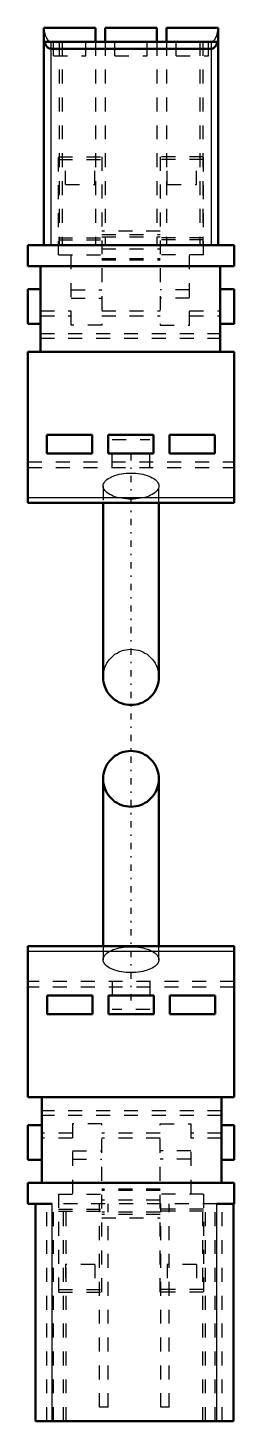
# Model space of a CAD drawing. Header units: millimetres. Extents: x -7 to 7, y -100 to 0.
import ezdxf

# ---------------------------------------------------------------- set-up
doc = ezdxf.new("R2010")
doc.units = ezdxf.units.MM
doc.linetypes.add('Center', pattern=[1.5, 0.45, -0.5, 0.05, -0.5])
doc.linetypes.add('Dashed', pattern=[2, 1, -1])
for name, color, linetype, lineweight in [('AM_0', 7, 'Continuous', 50), ('AM_4', 3, 'Continuous', 25), ('AM_7', 7, 'Center', 25), ('AM_9', 6, 'Dashed', 25)]:
    doc.layers.add(name, color=color, linetype=linetype, lineweight=lineweight)

# ---------------------------------------------------------------- blocks, each defined once
blk = doc.blocks.new('1_0890_0213_P2_0_in_2500_430_5')
at = {"layer": 'AM_0'}
for p, q in [((-2, -53.9), (-2, -65.9)), ((2, -65.9), (2, -53.9)), ((-7.4, -65.9), (-7.4, -76.75)), ((7.4, -65.9), (-7.4, -65.9)), ((7.4, -65.9), (7.4, -76.75)), ((-6.02, -69.45), (-2.77, -69.45)), ((-6.02, -70.8), (-6.02, -69.45)), ((-2.77, -69.45), (-2.77, -70.8)), ((-1.62, -69.45), (1.63, -69.45)), ((-1.62, -70.8), (-1.62, -69.45)), ((1.63, -69.45), (1.63, -70.8)), ((2.78, -69.45), (6.03, -69.45)), ((2.78, -70.8), (2.78, -69.45)), ((6.03, -69.45), (6.03, -70.8)), ((-2.77, -70.8), (-6.02, -70.8)), ((1.63, -70.8), (-1.62, -70.8)), ((6.03, -70.8), (2.78, -70.8)), ((7.4, -76.75), (-7.4, -76.75)), ((-6.4, -76.75), (-6.4, -82.9)), ((6.5, -76.75), (6.5, -82.9)), ((-6.4, -78.75), (-7.4, -78.75)), ((-7.4, -81.25), (-7.4, -78.75)), ((7.4, -78.75), (6.5, -78.75)), ((7.4, -81.25), (7.4, -78.75)), ((-6.4, -81.25), (-7.4, -81.25)), ((7.4, -81.25), (6.5, -81.25)), ((-7.4, -82.9), (-7.4, -84.4)), ((7.4, -82.9), (-7.4, -82.9)), ((7.4, -82.9), (7.4, -84.4)), ((-5.65, -84.4), (-7.4, -84.4)), ((-6.85, -100), (-6.85, -84.4)), ((7.4, -84.4), (6.15, -84.4)), ((7.35, -100), (7.35, -84.4)), ((7.35, -100), (-6.85, -100))]:
    blk.add_line(p, q, dxfattribs=at)
for points in [[(0, -51.9), (-0.17, -51.91), (-0.35, -51.93), (-0.52, -51.97), (-0.68, -52.02), (-0.85, -52.09), (-1, -52.17), (-1.15, -52.26), (-1.29, -52.37), (-1.41, -52.49), (-1.53, -52.61), (-1.64, -52.75), (-1.73, -52.9), (-1.81, -53.05), (-1.88, -53.22), (-1.93, -53.38), (-1.97, -53.55), (-1.99, -53.73), (-2, -53.9)], [(2, -53.9), (1.99, -53.73), (1.97, -53.55), (1.93, -53.38), (1.88, -53.22), (1.81, -53.05), (1.73, -52.9), (1.64, -52.75), (1.53, -52.61), (1.41, -52.49), (1.29, -52.37), (1.15, -52.26), (1, -52.17), (0.85, -52.09), (0.68, -52.02), (0.52, -51.97), (0.35, -51.93), (0.17, -51.91), (0, -51.9)], [(-2, -53.9), (-1.99, -54.07), (-1.97, -54.25), (-1.93, -54.42), (-1.88, -54.58), (-1.81, -54.75), (-1.73, -54.9), (-1.64, -55.05), (-1.53, -55.19), (-1.41, -55.31), (-1.29, -55.43), (-1.15, -55.54), (-1, -55.63), (-0.85, -55.71), (-0.68, -55.78), (-0.52, -55.83), (-0.35, -55.87), (-0.17, -55.89), (0, -55.9), (0.17, -55.89), (0.35, -55.87), (0.52, -55.83), (0.68, -55.78), (0.85, -55.71), (1, -55.63), (1.15, -55.54), (1.29, -55.43), (1.41, -55.31), (1.53, -55.19), (1.64, -55.05), (1.73, -54.9), (1.81, -54.75), (1.88, -54.58), (1.93, -54.42), (1.97, -54.25), (1.99, -54.07), (2, -53.9)]]:
    blk.add_lwpolyline(points, dxfattribs=at)
at = {"layer": 'AM_4'}
for p, q in [((7.4, -66.3), (-7.4, -66.3)), ((-5.65, -100), (-5.65, -84.4)), ((6.15, -100), (6.15, -84.4))]:
    blk.add_line(p, q, dxfattribs=at)
at = {"layer": 'AM_9'}
for p, q in [((-2, -65.9), (-2, -66.88)), ((2, -66.88), (2, -65.9)), ((7.4, -68.45), (-7.4, -68.45)), ((7.4, -68.85), (-7.4, -68.85)), ((-1.35, -68.45), (-1.35, -70.45)), ((1.35, -68.45), (1.35, -70.45)), ((1.35, -70.45), (-1.35, -70.45)), ((6.5, -77.72), (-6.4, -77.72)), ((6.5, -78.07), (-6.4, -78.07)), ((-2.1, -78.67), (-4.2, -78.67)), ((-4.2, -78.67), (-4.2, -83.7)), ((-2.1, -90.75), (-2.1, -78.67)), ((2.1, -78.67), (4.3, -78.67)), ((2.1, -90.75), (2.1, -78.67)), ((4.3, -78.67), (4.3, -83.7)), ((-4.2, -79.33), (-6.4, -79.33)), ((-4.2, -79.68), (-6.4, -79.68)), ((2.1, -79.33), (-2.1, -79.33)), ((2.1, -79.68), (-2.1, -79.68)), ((6.5, -79.33), (4.3, -79.33)), ((6.5, -79.68), (4.3, -79.68)), ((-4.2, -80.6), (-2.1, -80.6)), ((4.3, -80.6), (2.1, -80.6)), ((-4.2, -81.2), (-2.1, -81.2)), ((4.3, -81.2), (2.1, -81.2)), ((-5.2, -83.7), (-2.1, -83.7)), ((-5.2, -83.7), (-5.2, -90.75)), ((2.1, -83.35), (-2.1, -83.35)), ((2.1, -83.45), (-2.1, -83.45)), ((5.2, -83.7), (2.1, -83.7)), ((5.2, -83.7), (5.2, -90.75)), ((-6.05, -100), (-6.05, -84.4)), ((6.15, -84.4), (-5.65, -84.4)), ((-5.55, -100), (-5.55, -84.4)), ((-5.2, -84.79), (-2.1, -84.79)), ((-5.2, -84.93), (-2.1, -84.93)), ((-4.85, -100), (-4.85, -84.4)), ((-4.65, -100), (-4.65, -84.4)), ((-2.25, -99), (-2.25, -84.4)), ((2.1, -84.15), (-2.1, -84.15)), ((2.1, -85), (-2.1, -85)), ((-1.65, -99), (-1.65, -84.4)), ((5.2, -84.79), (2.1, -84.79)), ((5.2, -84.93), (2.1, -84.93)), ((2.15, -99), (2.15, -84.4)), ((2.75, -99), (2.75, -84.4)), ((5.15, -100), (5.15, -84.4)), ((5.35, -100), (5.35, -84.4)), ((6.05, -100), (6.05, -84.4)), ((6.55, -100), (6.55, -84.4)), ((2.1, -85.16), (-2.1, -85.16)), ((-2.1, -85.4), (2.1, -85.4)), ((-2.6, -88.75), (-4.7, -88.75)), ((-4.7, -88.75), (-4.7, -90.75)), ((-2.6, -88.75), (-2.6, -90.75)), ((4.7, -88.75), (2.6, -88.75)), ((2.6, -88.75), (2.6, -90.75)), ((4.7, -88.75), (4.7, -90.75)), ((-5.2, -90.55), (-2.1, -90.55)), ((-5.2, -90.75), (-2.1, -90.75)), ((5.2, -90.55), (2.1, -90.55)), ((5.2, -90.75), (2.1, -90.75)), ((-1.65, -99), (-2.25, -99)), ((2.75, -99), (2.15, -99))]:
    blk.add_line(p, q, dxfattribs=at)
for points in [[(-2, -66.88), (-1.99, -66.8), (-1.97, -66.72), (-1.93, -66.64), (-1.88, -66.56), (-1.81, -66.49), (-1.73, -66.41), (-1.64, -66.34), (-1.53, -66.28), (-1.41, -66.22), (-1.29, -66.16), (-1.15, -66.12), (-1, -66.07), (-0.85, -66.03), (-0.68, -66), (-0.52, -65.98), (-0.35, -65.96), (-0.17, -65.95), (0, -65.95)], [(0, -65.95), (0.17, -65.95), (0.35, -65.96), (0.52, -65.98), (0.68, -66), (0.85, -66.03), (1, -66.07), (1.15, -66.12), (1.29, -66.16), (1.41, -66.22), (1.53, -66.28), (1.64, -66.34), (1.73, -66.41), (1.81, -66.49), (1.88, -66.56), (1.93, -66.64), (1.97, -66.72), (1.99, -66.8), (2, -66.88)], [(2, -66.88), (1.99, -66.96), (1.97, -67.04), (1.93, -67.12), (1.88, -67.2), (1.81, -67.27), (1.73, -67.35), (1.64, -67.41), (1.53, -67.48), (1.41, -67.54), (1.29, -67.59), (1.15, -67.64), (1, -67.69), (0.85, -67.72), (0.68, -67.76), (0.52, -67.78), (0.35, -67.8), (0.17, -67.81), (0, -67.81), (-0.17, -67.81), (-0.35, -67.8), (-0.52, -67.78), (-0.68, -67.76), (-0.85, -67.72), (-1, -67.69), (-1.15, -67.64), (-1.29, -67.59), (-1.41, -67.54), (-1.53, -67.48), (-1.64, -67.41), (-1.73, -67.35), (-1.81, -67.27), (-1.88, -67.2), (-1.93, -67.12), (-1.97, -67.04), (-1.99, -66.96), (-2, -66.88)]]:
    blk.add_lwpolyline(points, dxfattribs=at)
blk = doc.blocks.new('2_2500_430_P1_0_in_2500_430_5')
at = {"layer": 'AM_0'}
for p, q in [((-6.25, 0), (-6.25, -15.6)), ((-6.25, 0), (-2.55, 0)), ((-2.55, -1), (-2.55, 0)), ((-1.85, 0), (-1.85, -1)), ((-1.85, 0), (1.85, 0)), ((2.55, 0), (2.55, -1)), ((2.55, 0), (6.25, 0)), ((6.25, -15.6), (6.25, 0)), ((1.85, -1), (1.85, 0)), ((-6.25, -1), (6.25, -1)), ((-5.75, -1.5), (5.75, -1.5)), ((-7.4, -17.1), (-7.4, -15.6)), ((-7.4, -15.6), (7.4, -15.6)), ((7.4, -17.1), (7.4, -15.6)), ((-7.4, -17.1), (7.4, -17.1)), ((-6.5, -23.25), (-6.5, -17.1)), ((6.4, -23.25), (6.4, -17.1)), ((-7.4, -18.75), (-6.5, -18.75)), ((-7.4, -18.75), (-7.4, -21.25)), ((6.4, -18.75), (7.4, -18.75)), ((7.4, -18.75), (7.4, -21.25)), ((-7.4, -21.25), (-6.5, -21.25)), ((6.4, -21.25), (7.4, -21.25)), ((-7.4, -34.1), (-7.4, -23.25)), ((-7.4, -23.25), (7.4, -23.25)), ((7.4, -34.1), (7.4, -23.25)), ((-6.03, -30.55), (-6.03, -29.2)), ((-6.03, -29.2), (-2.78, -29.2)), ((-2.78, -29.2), (-2.78, -30.55)), ((-1.63, -30.55), (-1.63, -29.2)), ((-1.63, -29.2), (1.62, -29.2)), ((1.62, -29.2), (1.62, -30.55)), ((2.77, -30.55), (2.77, -29.2)), ((2.77, -29.2), (6.02, -29.2)), ((6.02, -29.2), (6.02, -30.55)), ((-2.78, -30.55), (-6.03, -30.55)), ((1.62, -30.55), (-1.63, -30.55)), ((6.02, -30.55), (2.77, -30.55)), ((-7.4, -34.1), (7.4, -34.1)), ((-2, -34.1), (-2, -46.6)), ((2, -46.6), (2, -34.1))]:
    blk.add_line(p, q, dxfattribs=at)
for points in [[(-6.21, -1), (-6.19, -1.07), (-6.17, -1.13), (-6.14, -1.19), (-6.11, -1.24), (-6.08, -1.29), (-6.05, -1.34), (-6.01, -1.38), (-5.97, -1.41), (-5.93, -1.44), (-5.89, -1.47), (-5.85, -1.48), (-5.81, -1.49), (-5.76, -1.5), (-5.75, -1.5)], [(5.75, -1.5), (5.79, -1.5), (5.84, -1.49), (5.88, -1.47), (5.92, -1.45), (5.96, -1.42), (6, -1.39), (6.04, -1.35), (6.07, -1.31), (6.1, -1.26), (6.13, -1.2), (6.16, -1.14), (6.18, -1.08), (6.2, -1.02), (6.21, -1)], [(0, -48.6), (-0.17, -48.59), (-0.35, -48.57), (-0.52, -48.53), (-0.68, -48.48), (-0.85, -48.41), (-1, -48.33), (-1.15, -48.24), (-1.29, -48.13), (-1.41, -48.01), (-1.53, -47.89), (-1.64, -47.75), (-1.73, -47.6), (-1.81, -47.45), (-1.88, -47.28), (-1.93, -47.12), (-1.97, -46.95), (-1.99, -46.77), (-2, -46.6)], [(2, -46.6), (1.99, -46.77), (1.97, -46.95), (1.93, -47.12), (1.88, -47.28), (1.81, -47.45), (1.73, -47.6), (1.64, -47.75), (1.53, -47.89), (1.41, -48.01), (1.29, -48.13), (1.15, -48.24), (1, -48.33), (0.85, -48.41), (0.68, -48.48), (0.52, -48.53), (0.35, -48.57), (0.17, -48.59), (0, -48.6)]]:
    blk.add_lwpolyline(points, dxfattribs=at)
at = {"layer": 'AM_4'}
for p, q in [((-5.75, -1.5), (-5.75, -15.6)), ((5.75, -1.5), (5.75, -15.6)), ((-7.4, -33.7), (7.4, -33.7))]:
    blk.add_line(p, q, dxfattribs=at)
at = {"layer": 'AM_7'}
blk.add_line((0, -69.8), (0, -30.2), dxfattribs=at)
at = {"layer": 'AM_9'}
for p, q in [((-5.55, -2), (-5.55, 0)), ((-1.15, -2), (-1.15, 0)), ((3.25, -2), (3.25, 0)), ((-3.25, -2), (-3.25, 0)), ((1.15, -2), (1.15, 0)), ((5.55, -2), (5.55, 0)), ((-5.75, -1), (-5.75, -1.5)), ((-5.15, -1), (-5.15, -15.6)), ((-4.95, -1), (-4.95, -15.6)), ((-2.55, -1), (-2.55, -15.6)), ((-1.85, -1), (-1.85, -15.6)), ((1.85, -1), (1.85, -15.6)), ((2.55, -1), (2.55, -15.6)), ((4.95, -1), (4.95, -15.6)), ((5.15, -1), (5.15, -15.6)), ((5.75, -1), (5.75, -1.5)), ((-5.55, -2), (-3.25, -2)), ((-1.15, -2), (1.15, -2)), ((3.25, -2), (5.55, -2)), ((-5.2, -16.3), (-5.2, -9.25)), ((-5.2, -9.25), (-2.1, -9.25)), ((-5.2, -9.45), (-2.1, -9.45)), ((-4.7, -11.25), (-4.7, -9.25)), ((-2.6, -11.25), (-2.6, -9.25)), ((-2.1, -9.25), (-2.1, -21.33)), ((5.2, -9.25), (2.1, -9.25)), ((2.1, -9.25), (2.1, -21.33)), ((5.2, -9.45), (2.1, -9.45)), ((2.6, -11.25), (2.6, -9.25)), ((4.7, -11.25), (4.7, -9.25)), ((5.2, -16.3), (5.2, -9.25)), ((-4.7, -11.25), (-2.6, -11.25)), ((2.6, -11.25), (4.7, -11.25)), ((2.1, -14.6), (-2.1, -14.6)), ((-2.1, -14.84), (2.1, -14.84)), ((-2.1, -15), (2.1, -15)), ((-5.2, -15.07), (-2.1, -15.07)), ((-5.2, -15.21), (-2.1, -15.21)), ((-2.1, -15.85), (2.1, -15.85)), ((5.2, -15.07), (2.1, -15.07)), ((5.2, -15.21), (2.1, -15.21)), ((-5.2, -16.3), (-2.1, -16.3)), ((-4.3, -21.33), (-4.3, -16.3)), ((-2.1, -16.55), (2.1, -16.55)), ((-2.1, -16.65), (2.1, -16.65)), ((5.2, -16.3), (2.1, -16.3)), ((4.2, -21.33), (4.2, -16.3)), ((-4.3, -18.8), (-2.1, -18.8)), ((4.2, -18.8), (2.1, -18.8)), ((-4.3, -19.4), (-2.1, -19.4)), ((4.2, -19.4), (2.1, -19.4)), ((-6.5, -20.32), (-4.3, -20.32)), ((-6.5, -20.67), (-4.3, -20.67)), ((-2.1, -20.32), (2.1, -20.32)), ((-2.1, -20.67), (2.1, -20.67)), ((4.2, -20.32), (6.4, -20.32)), ((4.2, -20.67), (6.4, -20.67)), ((-6.5, -21.93), (6.4, -21.93)), ((-2.1, -21.33), (-4.3, -21.33)), ((2.1, -21.33), (4.2, -21.33)), ((-6.5, -22.28), (6.4, -22.28)), ((-1.35, -31.55), (-1.35, -29.55)), ((-1.35, -29.55), (1.35, -29.55)), ((1.35, -31.55), (1.35, -29.55)), ((-7.4, -31.15), (7.4, -31.15)), ((-7.4, -31.55), (7.4, -31.55)), ((-2, -32.89), (-2, -34.1)), ((2, -34.1), (2, -32.89))]:
    blk.add_line(p, q, dxfattribs=at)
for points in [[(-5.75, -1), (-5.79, -0.99), (-5.84, -0.98), (-5.88, -0.95), (-5.92, -0.92), (-5.96, -0.87), (-6, -0.82), (-6.04, -0.75), (-6.07, -0.68), (-6.1, -0.6), (-6.13, -0.51), (-6.16, -0.41), (-6.18, -0.31), (-6.2, -0.21), (-6.22, -0.1), (-6.23, 0)], [(6.23, 0), (6.22, -0.11), (6.2, -0.22), (6.18, -0.33), (6.16, -0.43), (6.13, -0.52), (6.1, -0.61), (6.07, -0.69), (6.03, -0.76), (5.99, -0.83), (5.96, -0.88), (5.91, -0.92), (5.87, -0.96), (5.83, -0.98), (5.79, -1), (5.75, -1)], [(-2, -32.89), (-1.99, -32.81), (-1.97, -32.73), (-1.93, -32.65), (-1.88, -32.57), (-1.81, -32.49), (-1.73, -32.42), (-1.64, -32.35), (-1.53, -32.29), (-1.41, -32.23), (-1.29, -32.17), (-1.15, -32.12), (-1, -32.08), (-0.85, -32.04), (-0.68, -32.01), (-0.52, -31.99), (-0.35, -31.97), (-0.17, -31.96), (0, -31.95), (0.17, -31.96), (0.35, -31.97), (0.52, -31.99), (0.68, -32.01), (0.85, -32.04), (1, -32.08), (1.15, -32.12), (1.29, -32.17), (1.41, -32.23), (1.53, -32.29), (1.64, -32.35), (1.73, -32.42), (1.81, -32.49), (1.88, -32.57), (1.93, -32.65), (1.97, -32.73), (1.99, -32.81), (2, -32.89)], [(0, -33.82), (-0.17, -33.82), (-0.35, -33.81), (-0.52, -33.79), (-0.68, -33.76), (-0.85, -33.73), (-1, -33.7), (-1.15, -33.65), (-1.29, -33.6), (-1.41, -33.55), (-1.53, -33.49), (-1.64, -33.42), (-1.73, -33.35), (-1.81, -33.28), (-1.88, -33.21), (-1.93, -33.13), (-1.97, -33.05), (-1.99, -32.97), (-2, -32.89)], [(2, -32.89), (1.99, -32.97), (1.97, -33.05), (1.93, -33.13), (1.88, -33.21), (1.81, -33.28), (1.73, -33.35), (1.64, -33.42), (1.53, -33.49), (1.41, -33.55), (1.29, -33.6), (1.15, -33.65), (1, -33.7), (0.85, -33.73), (0.68, -33.76), (0.52, -33.79), (0.35, -33.81), (0.17, -33.82), (0, -33.82)], [(-2, -46.6), (-1.99, -46.43), (-1.97, -46.25), (-1.93, -46.08), (-1.88, -45.92), (-1.81, -45.75), (-1.73, -45.6), (-1.64, -45.45), (-1.53, -45.31), (-1.41, -45.19), (-1.29, -45.07), (-1.15, -44.96), (-1, -44.87), (-0.85, -44.79), (-0.68, -44.72), (-0.52, -44.67), (-0.35, -44.63), (-0.17, -44.61), (0, -44.6), (0.17, -44.61), (0.35, -44.63), (0.52, -44.67), (0.68, -44.72), (0.85, -44.79), (1, -44.87), (1.15, -44.96), (1.29, -45.07), (1.41, -45.19), (1.53, -45.31), (1.64, -45.45), (1.73, -45.6), (1.81, -45.75), (1.88, -45.92), (1.93, -46.08), (1.97, -46.25), (1.99, -46.43), (2, -46.6)]]:
    blk.add_lwpolyline(points, dxfattribs=at)

msp = doc.modelspace()

# ---------------------------------------------------------------- block references
for name in ['2_2500_430_P1_0_in_2500_430_5', '1_0890_0213_P2_0_in_2500_430_5']:
    msp.add_blockref(name, (0, 0))

doc.saveas('drawing.dxf')
